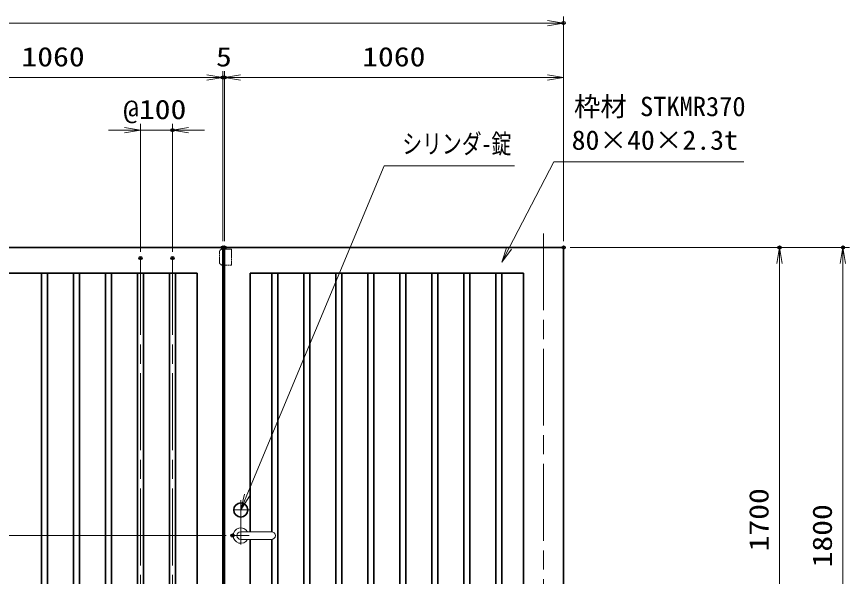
# Model space of a CAD drawing. Units: millimetres at full size. Extents: x -5940 to 5940, y -4200 to 4200.
# Drawn here: x -2159 to 443, y -656 to 1093 of the extents above; entities that cross this region are included whole.
import ezdxf
from ezdxf.enums import TextEntityAlignment as Align

# ---------------------------------------------------------------- set-up
doc = ezdxf.new("R2010")
doc.units = ezdxf.units.MM
doc.header["$LTSCALE"] = 20
doc.header["$PDMODE"] = 32
doc.header["$PDSIZE"] = 10
doc.linetypes.add('DASHED', pattern=[7.5, 6, -1.5])
doc.linetypes.add('USER1', pattern=[18, 12, -1.5, 3, -1.5])
for name, color, linetype, lineweight in [('0-1_外形線', 7, 'Continuous', 35), ('0-2_隠れ線', 140, 'DASHED', 18), ('0-3_軸線', 200, 'USER1', 15), ('0-4_2', 7, 'Continuous', 18), ('0-6_寸法線', 4, 'Continuous', 18), ('0-7_0', 7, 'Continuous', 18)]:
    doc.layers.add(name, color=color, linetype=linetype, lineweight=lineweight)
doc.layers.add('0-8_Defpoints', color=7, linetype='Continuous')
doc.styles.add('ＭＳ ゴシック', font='')
doc.styles.get('ＭＳ ゴシック').set_extended_font_data('MS Gothic')

# ---------------------------------------------------------------- blocks, each defined once
blk = doc.blocks.new('_Open')
at = {"layer": '0-7_0'}
blk.add_line((-20, 3.333), (0, 0), dxfattribs=at)
blk.add_lwpolyline([(-20, -3.333), (0, 0), (-20, 0)], dxfattribs=at)
blk = doc.blocks.new('sgdhfhgfjhg')
at = {"layer": '0-2_隠れ線'}
for p, q in [((0, 500), (560, 500)), ((0, 500), (0, -500)), ((760, 300), (760, -300)), ((560, -500), (0, -500))]:
    blk.add_line(p, q, dxfattribs=at)
for centre, start, end in [((560, 300), 0, 90), ((560, -300), 270, 0)]:
    blk.add_arc(centre, 200, start, end, dxfattribs=at)
blk = doc.blocks.new('S23')
at = {"layer": '0-6_寸法線'}
for points in [[(-13347899.6, 57489211.4), (-13359767.6, 57489211.4), (-13362552.7, 57483833.6), (-13363012.6, 57482945.6)], [(-13362700.7, 57483910.2), (-13363012.6, 57482945.6), (-13362404.7, 57483756.9)]]:
    blk.add_lwpolyline(points, dxfattribs=at)
at = {"layer": '0-6_寸法線', "color": 254, "style": 'ＭＳ ゴシック'}
blk.add_text('枠材 STKMR370', height=1212, dxfattribs=at).set_placement((-13358507.6, 57491708.2), align=Align.BOTTOM_LEFT)
at = {"layer": '0-6_寸法線', "color": 254, "style": 'ＭＳ ゴシック', "width": 1.05}
blk.add_text('80×40×2.3t', height=1212, dxfattribs=at).set_placement((-13358651.6, 57489608.2), align=Align.BOTTOM_LEFT)
blk = doc.blocks.new('S24')
at = {"layer": '0-6_寸法線'}
for points in [[(-13362225.5, 57488977.5), (-13370378.3, 57488977.5), (-13378951.4, 57468386.6), (-13379335.8, 57467463.5)], [(-13379105.3, 57468450.7), (-13379335.8, 57467463.5), (-13378797.5, 57468322.6)]]:
    blk.add_lwpolyline(points, dxfattribs=at)
at = {"layer": '0-6_寸法線', "color": 254, "style": 'ＭＳ ゴシック', "width": 0.75}
blk.add_text('シリンダ-錠', height=1212, dxfattribs=at).set_placement((-13369243.1, 57489374.4), align=Align.BOTTOM_LEFT)

msp = doc.modelspace()

# ---------------------------------------------------------------- linework, layer by layer
at = {"layer": '0-1_外形線'}
for p, q in [((-1514.8, 371.52), (-2574.8, 371.52)), ((-1514.8, -1330.48), (-1514.8, 371.52)), ((-1509.8, 371.52), (-449.8, 371.52)), ((-1509.8, -1330.48), (-1509.8, 371.52)), ((-449.8, 371.52), (-449.8, -1328.48)), ((-1594.8, 291.52), (-2449.8, 291.52)), ((-2081.8, 291.52), (-2081.8, -1248.48)), ((-2062.8, 291.52), (-2062.8, -1248.48)), ((-1981.8, 291.52), (-1981.8, -1248.48)), ((-1962.8, 291.52), (-1962.8, -1248.48)), ((-1881.8, 291.52), (-1881.8, -1248.48)), ((-1862.8, 291.52), (-1862.8, -1248.48)), ((-1781.8, 291.52), (-1781.8, -1248.48)), ((-1762.8, 291.52), (-1762.8, -1248.48)), ((-1681.8, 291.52), (-1681.8, -1248.48)), ((-1662.8, 291.52), (-1662.8, -1248.48)), ((-1594.8, -1248.48), (-1594.8, 291.52)), ((-1429.8, 291.52), (-574.8, 291.52)), ((-1429.8, -516.48), (-1429.8, 291.52)), ((-1361.8, 291.52), (-1361.8, -516.52)), ((-1342.8, 291.52), (-1342.8, -1248.48)), ((-1261.8, 291.52), (-1261.8, -1248.48)), ((-1242.8, 291.52), (-1242.8, -1248.48)), ((-1161.8, 291.52), (-1161.8, -1248.48)), ((-1142.8, 291.52), (-1142.8, -1248.48)), ((-1061.8, 291.52), (-1061.8, -1248.48)), ((-1042.8, 291.52), (-1042.8, -1248.48)), ((-961.8, 291.52), (-961.8, -1248.48)), ((-942.8, 291.52), (-942.8, -1248.48)), ((-861.8, 291.52), (-861.8, -1248.48)), ((-842.8, 291.52), (-842.8, -1248.48)), ((-761.8, 291.52), (-761.8, -1248.48)), ((-742.8, 291.52), (-742.8, -1248.48)), ((-661.8, 291.52), (-661.8, -1248.48)), ((-642.8, 291.52), (-642.8, -1248.48)), ((-574.8, 291.52), (-574.8, -1248.48)), ((-1429.8, -1248.48), (-1429.8, -540.48)), ((-1361.8, -540.44), (-1361.8, -1248.48))]:
    msp.add_line(p, q, dxfattribs=at)
msp.add_circle((-1458.8, -448.48), 22, dxfattribs=at)
at = {"layer": '0-3_軸線'}
for p, q in [((-512.3, 415.44), (-512.3, -2267.84)), ((-1772.3, 338.52), (-1772.3, -1295.48)), ((-1672.3, 338.52), (-1672.3, -1295.48)), ((-1458.8, -556.48), (-1458.8, -417.48)), ((-1482.8, -448.48), (-1432.8, -448.48)), ((-1484.8, -528.48), (-1432.8, -528.48))]:
    msp.add_line(p, q, dxfattribs=at)
at = {"layer": '0-4_2'}
for p, q in [((-1362.8, -516.48), (-1458.8, -516.48)), ((-1458.8, -540.48), (-1362.8, -540.48))]:
    msp.add_line(p, q, dxfattribs=at)
for centre, radius, start, end in [((-1458.8, -528.48), 24, 30, 330), ((-1458.8, -528.48), 12, 90, 270), ((-1362.8, -528.48), 12, 270, 90)]:
    msp.add_arc(centre, radius, start, end, dxfattribs=at)
at = {"layer": '0-6_寸法線'}
for p, q in [((-2574.8, 1072.78), (-449.8, 1072.78)), ((-449.8, 391.52), (-449.8, 1092.78)), ((-1514.8, 391.52), (-1514.8, 922.78)), ((-1514.8, 391.52), (-1514.8, 922.78)), ((-1509.8, 391.52), (-1509.8, 922.78)), ((-1509.8, 391.52), (-1509.8, 922.78)), ((-449.8, 391.52), (-449.8, 922.78)), ((-1514.8, 902.78), (-2574.8, 902.78)), ((-1564.8, 902.78), (-1614.8, 902.78)), ((-1509.8, 902.78), (-1514.8, 902.78)), ((-449.8, 902.78), (-1509.8, 902.78)), ((-1459.8, 902.78), (-1409.8, 902.78)), ((-1772.3, 358.52), (-1772.3, 758.06)), ((-1672.3, 358.52), (-1672.3, 758.06)), ((-1822.3, 738.06), (-1872.3, 738.06)), ((-1772.3, 738.06), (-1672.3, 738.06)), ((-1622.3, 738.06), (-1572.3, 738.06)), ((-429.8, 371.52), (245.19, 371.52)), ((-429.8, 371.52), (443.28, 371.52)), ((225.19, -1328.48), (225.19, 371.52)), ((423.28, -1428.48), (423.28, 371.52)), ((-1504.8, -528.48), (-3207.65, -528.48))]:
    msp.add_line(p, q, dxfattribs=at)
at = {"layer": '0-8_Defpoints'}
for p in [(-449.8, 1072.78), (-1514.8, 902.78), (-1509.8, 902.78), (-1672.3, 738.06), (-1514.8, 371.52), (-1509.8, 371.52), (-449.8, 371.52), (-449.8, 371.52), (225.19, 371.52), (423.28, 371.52), (-1772.3, 338.52), (-1672.3, 338.52), (-1484.8, -528.48)]:
    msp.add_point(p, dxfattribs=at)

# ---------------------------------------------------------------- block references
at = {"layer": '0-1_外形線', "xscale": -0.05, "yscale": 0.05}
msp.add_blockref('sgdhfhgfjhg', (-1487.8, 341.52), dxfattribs=at)
at = {"layer": '0-6_寸法線'}
for name, p, xscale, yscale in [('_Open', (-449.8, 1072.78), 2.5, 2.5), ('_Open', (-1514.8, 902.78), 2.5, 2.5), ('_Open', (-1514.8, 902.78), 2.5, 2.5), ('_Open', (-449.8, 902.78), 2.5, 2.5), ('S23', (667507.99, -2873821.65), 0.05, 0.05), ('_Open', (-1772.3, 738.06), 2.5, 2.5), ('S24', (667507.99, -2873821.65), 0.05, 0.05)]:
    msp.add_blockref(name, p, dxfattribs=dict(at, xscale=xscale, yscale=yscale))
at = {"layer": '0-6_寸法線', "xscale": 2.5, "yscale": 2.5}
for p, rotation in [((-1509.8, 902.78), 180), ((-1509.8, 902.78), 180), ((-1672.3, 738.06), 180), ((225.19, 371.52), 90), ((423.28, 371.52), 90)]:
    msp.add_blockref('_Open', p, dxfattribs=dict(at, rotation=rotation))

# ---------------------------------------------------------------- texts
at = {"layer": '0-6_寸法線', "color": 254, "style": 'ＭＳ ゴシック', "width": 1.2}
for s, p in [('1060', (-2144.4, 919.12)), ('5', (-1536.3, 919.12)), ('1060', (-1079.4, 919.12)), ('@100', (-1826.7, 754.41))]:
    msp.add_text(s, height=60.56, dxfattribs=at).set_placement(p, align=Align.BOTTOM_LEFT)
for s, p in [('1700', (208.85, -578.08)), ('1800', (406.94, -628.08))]:
    msp.add_text(s, height=60.56, rotation=90, dxfattribs=at).set_placement(p, align=Align.BOTTOM_LEFT)

doc.saveas('drawing.dxf')
